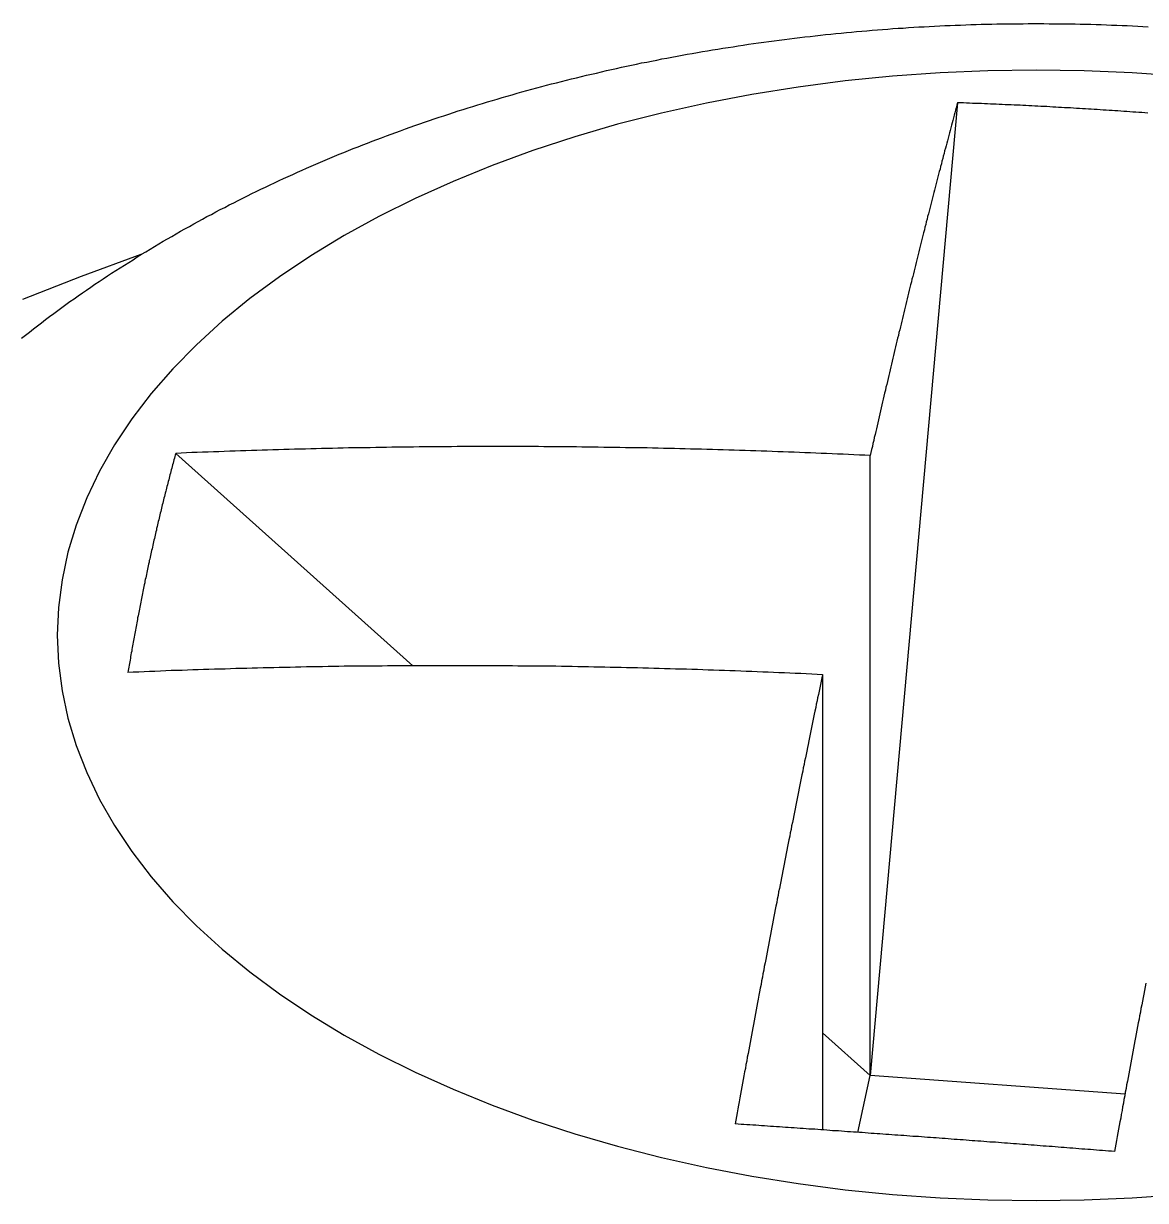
# Model space of a CAD drawing. Extents: x 3.27 to 9.48, y 3.29 to 7.63.
# Drawn here: x 7.8676 to 7.9427, y 7.4717 to 7.5504 of the extents above; entities that cross this region are included whole.
import ezdxf

# ---------------------------------------------------------------- set-up
doc = ezdxf.new("R2010")
doc.units = 0
doc.layers.add('VISIBLE_EDGES_ANSI_', color=7, linetype='CONTINUOUS')
doc.layers.add('VISIBLE_TANGENT_EDGES_ANSI', color=7, linetype='CONTINUOUS')

msp = doc.modelspace()

# ---------------------------------------------------------------- linework, layer by layer
at = {"layer": 'VISIBLE_EDGES_ANSI_'}
for p, q in [((7.930159, 7.54511), (7.92431, 7.480022)), ((7.893696, 7.507439), (7.877828, 7.521651)), ((7.92431, 7.480022), (7.92431, 7.521501)), ((7.921115, 7.506842), (7.921115, 7.476381)), ((7.92431, 7.480022), (7.921115, 7.482883)), ((7.92348, 7.476216), (7.92431, 7.480022)), ((7.941361, 7.478783), (7.92431, 7.480022))]:
    msp.add_line(p, q, dxfattribs=at)
for points in [[(7.8675, 7.52935, 0), (7.86777, 7.52956, 0), (7.86804, 7.52977, 0), (7.8683, 7.52998, 0), (7.86857, 7.53018, 0), (7.86884, 7.53039, 0), (7.86911, 7.5306, 0), (7.86938, 7.5308, 0), (7.86966, 7.531, 0), (7.86993, 7.5312, 0), (7.8702, 7.5314, 0), (7.87048, 7.5316, 0), (7.87075, 7.5318, 0), (7.87103, 7.532, 0), (7.8713, 7.53219, 0), (7.87158, 7.53238, 0), (7.87186, 7.53258, 0), (7.87214, 7.53277, 0), (7.87242, 7.53296, 0), (7.8727, 7.53315, 0), (7.87298, 7.53333, 0), (7.87326, 7.53352, 0), (7.87354, 7.53371, 0), (7.87383, 7.53389, 0), (7.87411, 7.53407, 0), (7.87439, 7.53425, 0), (7.87468, 7.53443, 0), (7.87497, 7.53461, 0), (7.87525, 7.53479, 0), (7.87554, 7.53497, 0), (7.87583, 7.53514, 0), (7.87611, 7.53532, 0), (7.8764, 7.53549, 0), (7.87669, 7.53566, 0), (7.87698, 7.53584, 0), (7.87727, 7.53601, 0), (7.87757, 7.53617, 0), (7.87786, 7.53634, 0), (7.87815, 7.53651, 0), (7.87844, 7.53667, 0), (7.87874, 7.53684, 0), (7.87903, 7.537, 0), (7.87933, 7.53716, 0), (7.87962, 7.53733, 0), (7.87992, 7.53749, 0), (7.88022, 7.53764, 0), (7.88052, 7.5378, 0), (7.88081, 7.53796, 0), (7.88111, 7.53811, 0), (7.88141, 7.53827, 0), (7.88171, 7.53842, 0), (7.88201, 7.53857, 0), (7.88232, 7.53873, 0), (7.88262, 7.53888, 0), (7.88292, 7.53903, 0), (7.88322, 7.53917, 0), (7.88353, 7.53932, 0), (7.88383, 7.53947, 0), (7.88414, 7.53961, 0), (7.88444, 7.53975, 0), (7.88475, 7.5399, 0), (7.88505, 7.54004, 0), (7.88536, 7.54018, 0), (7.88567, 7.54032, 0), (7.88598, 7.54046, 0), (7.88628, 7.54059, 0), (7.88659, 7.54073, 0), (7.8869, 7.54087, 0), (7.88721, 7.541, 0), (7.88752, 7.54113, 0), (7.88783, 7.54127, 0), (7.88815, 7.5414, 0), (7.88846, 7.54153, 0), (7.88877, 7.54166, 0), (7.88908, 7.54178, 0), (7.8894, 7.54191, 0), (7.88971, 7.54204, 0), (7.89003, 7.54216, 0), (7.89034, 7.54229, 0), (7.89066, 7.54241, 0), (7.89097, 7.54253, 0), (7.89129, 7.54265, 0), (7.89161, 7.54277, 0), (7.89193, 7.54289, 0), (7.89224, 7.54301, 0), (7.89256, 7.54313, 0), (7.89288, 7.54324, 0), (7.8932, 7.54336, 0), (7.89352, 7.54347, 0), (7.89384, 7.54359, 0), (7.89416, 7.5437, 0), (7.89448, 7.54381, 0), (7.89481, 7.54392, 0), (7.89513, 7.54403, 0), (7.89545, 7.54414, 0), (7.89577, 7.54424, 0), (7.8961, 7.54435, 0), (7.89642, 7.54446, 0), (7.89674, 7.54456, 0), (7.89707, 7.54466, 0), (7.89739, 7.54477, 0), (7.89772, 7.54487, 0), (7.89805, 7.54497, 0), (7.89837, 7.54507, 0), (7.8987, 7.54517, 0), (7.89903, 7.54526, 0), (7.89935, 7.54536, 0), (7.89968, 7.54546, 0), (7.90001, 7.54555, 0), (7.90034, 7.54565, 0), (7.90067, 7.54574, 0), (7.901, 7.54583, 0), (7.90133, 7.54592, 0), (7.90166, 7.54601, 0), (7.90199, 7.5461, 0), (7.90232, 7.54619, 0), (7.90265, 7.54628, 0), (7.90298, 7.54637, 0), (7.90331, 7.54645, 0), (7.90365, 7.54654, 0), (7.90398, 7.54662, 0), (7.90431, 7.5467, 0), (7.90464, 7.54678, 0), (7.90498, 7.54687, 0), (7.90531, 7.54695, 0), (7.90565, 7.54702, 0), (7.90598, 7.5471, 0), (7.90632, 7.54718, 0), (7.90665, 7.54726, 0), (7.90699, 7.54733, 0), (7.90732, 7.54741, 0), (7.90766, 7.54748, 0), (7.908, 7.54755, 0), (7.90833, 7.54762, 0), (7.90867, 7.5477, 0), (7.90901, 7.54777, 0), (7.90935, 7.54783, 0), (7.90968, 7.5479, 0), (7.91002, 7.54797, 0), (7.91036, 7.54804, 0), (7.9107, 7.5481, 0), (7.91104, 7.54816, 0), (7.91138, 7.54823, 0), (7.91172, 7.54829, 0), (7.91206, 7.54835, 0), (7.9124, 7.54841, 0), (7.91274, 7.54847, 0), (7.91308, 7.54853, 0), (7.91342, 7.54859, 0), (7.91376, 7.54865, 0), (7.9141, 7.5487, 0), (7.91444, 7.54876, 0), (7.91479, 7.54881, 0), (7.91513, 7.54886, 0), (7.91547, 7.54892, 0), (7.91581, 7.54897, 0), (7.91616, 7.54902, 0), (7.9165, 7.54907, 0), (7.91684, 7.54912, 0), (7.91719, 7.54917, 0), (7.91753, 7.54921, 0), (7.91787, 7.54926, 0), (7.91822, 7.5493, 0), (7.91856, 7.54935, 0), (7.91891, 7.54939, 0), (7.91925, 7.54943, 0), (7.9196, 7.54947, 0), (7.91994, 7.54952, 0), (7.92029, 7.54955, 0), (7.92063, 7.54959, 0), (7.92098, 7.54963, 0), (7.92132, 7.54967, 0), (7.92167, 7.5497, 0), (7.92201, 7.54974, 0), (7.92236, 7.54977, 0), (7.92271, 7.54981, 0), (7.92305, 7.54984, 0), (7.9234, 7.54987, 0), (7.92374, 7.5499, 0), (7.92409, 7.54993, 0), (7.92444, 7.54996, 0), (7.92479, 7.54999, 0), (7.92513, 7.55001, 0), (7.92548, 7.55004, 0), (7.92583, 7.55007, 0), (7.92617, 7.55009, 0), (7.92652, 7.55011, 0), (7.92687, 7.55014, 0), (7.92722, 7.55016, 0), (7.92756, 7.55018, 0), (7.92791, 7.5502, 0), (7.92826, 7.55022, 0), (7.92861, 7.55024, 0), (7.92896, 7.55025, 0), (7.92931, 7.55027, 0), (7.92965, 7.55028, 0), (7.93, 7.5503, 0), (7.93035, 7.55031, 0), (7.9307, 7.55032, 0), (7.93105, 7.55034, 0), (7.9314, 7.55035, 0), (7.93174, 7.55036, 0), (7.93209, 7.55037, 0), (7.93244, 7.55037, 0), (7.93279, 7.55038, 0), (7.93314, 7.55039, 0), (7.93349, 7.55039, 0), (7.93384, 7.5504, 0), (7.93419, 7.5504, 0), (7.93454, 7.5504, 0), (7.93488, 7.55041, 0), (7.93523, 7.55041, 0), (7.93558, 7.55041, 0), (7.93593, 7.55041, 0), (7.93628, 7.5504, 0), (7.93663, 7.5504, 0), (7.93698, 7.5504, 0), (7.93733, 7.55039, 0), (7.93767, 7.55039, 0), (7.93802, 7.55038, 0), (7.93837, 7.55037, 0), (7.93872, 7.55037, 0), (7.93907, 7.55036, 0), (7.93942, 7.55035, 0), (7.93977, 7.55034, 0), (7.94012, 7.55033, 0), (7.94046, 7.55031, 0), (7.94081, 7.5503, 0), (7.94116, 7.55028, 0), (7.94151, 7.55027, 0), (7.94186, 7.55025, 0), (7.94221, 7.55024, 0), (7.94255, 7.55022, 0), (7.9429, 7.5502, 0)], [(7.93016, 7.54511, 0), (7.93011, 7.54494, 0), (7.93007, 7.54478, 0), (7.93002, 7.54461, 0), (7.92998, 7.54444, 0), (7.92993, 7.54427, 0), (7.92989, 7.5441, 0), (7.92984, 7.54393, 0), (7.9298, 7.54376, 0), (7.92975, 7.5436, 0), (7.9297, 7.54343, 0), (7.92966, 7.54326, 0), (7.92961, 7.54309, 0), (7.92957, 7.54292, 0), (7.92952, 7.54274, 0), (7.92948, 7.54257, 0), (7.92943, 7.5424, 0), (7.92939, 7.54223, 0), (7.92934, 7.54206, 0), (7.92929, 7.54189, 0), (7.92925, 7.54171, 0), (7.9292, 7.54154, 0), (7.92916, 7.54137, 0), (7.92911, 7.5412, 0), (7.92907, 7.54102, 0), (7.92902, 7.54085, 0), (7.92898, 7.54067, 0), (7.92893, 7.5405, 0), (7.92888, 7.54033, 0), (7.92884, 7.54015, 0), (7.92879, 7.53998, 0), (7.92875, 7.5398, 0), (7.9287, 7.53962, 0), (7.92866, 7.53945, 0), (7.92861, 7.53927, 0), (7.92857, 7.5391, 0), (7.92852, 7.53892, 0), (7.92847, 7.53874, 0), (7.92843, 7.53856, 0), (7.92838, 7.53839, 0), (7.92834, 7.53821, 0), (7.92829, 7.53803, 0), (7.92825, 7.53785, 0), (7.9282, 7.53767, 0), (7.92815, 7.53749, 0), (7.92811, 7.53732, 0), (7.92806, 7.53714, 0), (7.92802, 7.53696, 0), (7.92797, 7.53678, 0), (7.92793, 7.5366, 0), (7.92788, 7.53641, 0), (7.92784, 7.53623, 0), (7.92779, 7.53605, 0), (7.92774, 7.53587, 0), (7.9277, 7.53569, 0), (7.92765, 7.53551, 0), (7.92761, 7.53533, 0), (7.92756, 7.53514, 0), (7.92752, 7.53496, 0), (7.92747, 7.53478, 0), (7.92742, 7.53459, 0), (7.92738, 7.53441, 0), (7.92733, 7.53423, 0), (7.92729, 7.53404, 0), (7.92724, 7.53386, 0), (7.9272, 7.53367, 0), (7.92715, 7.53349, 0), (7.9271, 7.5333, 0), (7.92706, 7.53312, 0), (7.92701, 7.53293, 0), (7.92697, 7.53275, 0), (7.92692, 7.53256, 0), (7.92688, 7.53237, 0), (7.92683, 7.53219, 0), (7.92678, 7.532, 0), (7.92674, 7.53181, 0), (7.92669, 7.53162, 0), (7.92665, 7.53144, 0), (7.9266, 7.53125, 0), (7.92656, 7.53106, 0), (7.92651, 7.53087, 0), (7.92646, 7.53068, 0), (7.92642, 7.53049, 0), (7.92637, 7.5303, 0), (7.92633, 7.53011, 0), (7.92628, 7.52992, 0), (7.92623, 7.52973, 0), (7.92619, 7.52954, 0), (7.92614, 7.52935, 0), (7.9261, 7.52916, 0), (7.92605, 7.52897, 0), (7.92601, 7.52878, 0), (7.92596, 7.52859, 0), (7.92591, 7.52839, 0), (7.92587, 7.5282, 0), (7.92582, 7.52801, 0), (7.92578, 7.52782, 0), (7.92573, 7.52762, 0), (7.92569, 7.52743, 0), (7.92564, 7.52723, 0), (7.92559, 7.52704, 0), (7.92555, 7.52685, 0), (7.9255, 7.52665, 0), (7.92546, 7.52646, 0), (7.92541, 7.52626, 0), (7.92536, 7.52607, 0), (7.92532, 7.52587, 0), (7.92527, 7.52568, 0), (7.92523, 7.52548, 0), (7.92518, 7.52528, 0), (7.92514, 7.52509, 0), (7.92509, 7.52489, 0), (7.92504, 7.52469, 0), (7.925, 7.52449, 0), (7.92495, 7.5243, 0), (7.92491, 7.5241, 0), (7.92486, 7.5239, 0), (7.92481, 7.5237, 0), (7.92477, 7.5235, 0), (7.92472, 7.5233, 0), (7.92468, 7.52311, 0), (7.92463, 7.52291, 0), (7.92458, 7.52271, 0), (7.92454, 7.52251, 0), (7.92449, 7.52231, 0), (7.92445, 7.5221, 0), (7.9244, 7.5219, 0), (7.92436, 7.5217, 0), (7.92431, 7.5215, 0)], [(7.94288, 7.54442, 0), (7.94268, 7.54444, 0), (7.94248, 7.54445, 0), (7.94228, 7.54446, 0), (7.94208, 7.54448, 0), (7.94188, 7.54449, 0), (7.94168, 7.54451, 0), (7.94149, 7.54452, 0), (7.94129, 7.54453, 0), (7.94109, 7.54455, 0), (7.94089, 7.54456, 0), (7.94069, 7.54457, 0), (7.94049, 7.54459, 0), (7.9403, 7.5446, 0), (7.9401, 7.54461, 0), (7.9399, 7.54462, 0), (7.9397, 7.54464, 0), (7.9395, 7.54465, 0), (7.9393, 7.54466, 0), (7.9391, 7.54467, 0), (7.93891, 7.54469, 0), (7.93871, 7.5447, 0), (7.93851, 7.54471, 0), (7.93831, 7.54472, 0), (7.93811, 7.54473, 0), (7.93791, 7.54475, 0), (7.93771, 7.54476, 0), (7.93751, 7.54477, 0), (7.93732, 7.54478, 0), (7.93712, 7.54479, 0), (7.93692, 7.5448, 0), (7.93672, 7.54481, 0), (7.93652, 7.54482, 0), (7.93632, 7.54483, 0), (7.93612, 7.54485, 0), (7.93593, 7.54486, 0), (7.93573, 7.54487, 0), (7.93553, 7.54488, 0), (7.93533, 7.54489, 0), (7.93513, 7.5449, 0), (7.93493, 7.54491, 0), (7.93473, 7.54492, 0), (7.93453, 7.54493, 0), (7.93434, 7.54494, 0), (7.93414, 7.54494, 0), (7.93394, 7.54495, 0), (7.93374, 7.54496, 0), (7.93354, 7.54497, 0), (7.93334, 7.54498, 0), (7.93314, 7.54499, 0), (7.93294, 7.545, 0), (7.93274, 7.54501, 0), (7.93255, 7.54502, 0), (7.93235, 7.54502, 0), (7.93215, 7.54503, 0), (7.93195, 7.54504, 0), (7.93175, 7.54505, 0), (7.93155, 7.54506, 0), (7.93135, 7.54507, 0), (7.93115, 7.54507, 0), (7.93095, 7.54508, 0), (7.93076, 7.54509, 0), (7.93056, 7.5451, 0), (7.93036, 7.5451, 0), (7.93016, 7.54511, 0)], [(7.8755, 7.53495, 0), (7.87149, 7.53349, 0), (7.86758, 7.53195, 0)], [(7.87783, 7.52165, 0), (7.8778, 7.52154, 0), (7.87777, 7.52143, 0), (7.87774, 7.52132, 0), (7.87771, 7.52121, 0), (7.87768, 7.5211, 0), (7.87765, 7.52099, 0), (7.87762, 7.52088, 0), (7.87759, 7.52077, 0), (7.87756, 7.52066, 0), (7.87753, 7.52055, 0), (7.8775, 7.52044, 0), (7.87747, 7.52033, 0), (7.87744, 7.52022, 0), (7.87741, 7.52011, 0), (7.87738, 7.52, 0), (7.87736, 7.51988, 0), (7.87733, 7.51977, 0), (7.8773, 7.51966, 0), (7.87727, 7.51955, 0), (7.87724, 7.51944, 0), (7.87721, 7.51933, 0), (7.87718, 7.51922, 0), (7.87716, 7.51911, 0), (7.87713, 7.51899, 0), (7.8771, 7.51888, 0), (7.87707, 7.51877, 0), (7.87704, 7.51866, 0), (7.87702, 7.51855, 0), (7.87699, 7.51843, 0), (7.87696, 7.51832, 0), (7.87693, 7.51821, 0), (7.8769, 7.5181, 0), (7.87688, 7.51799, 0), (7.87685, 7.51787, 0), (7.87682, 7.51776, 0), (7.87679, 7.51765, 0), (7.87677, 7.51754, 0), (7.87674, 7.51742, 0), (7.87671, 7.51731, 0), (7.87669, 7.5172, 0), (7.87666, 7.51709, 0), (7.87663, 7.51697, 0), (7.87661, 7.51686, 0), (7.87658, 7.51675, 0), (7.87655, 7.51663, 0), (7.87653, 7.51652, 0), (7.8765, 7.51641, 0), (7.87647, 7.51629, 0), (7.87645, 7.51618, 0), (7.87642, 7.51607, 0), (7.8764, 7.51595, 0), (7.87637, 7.51584, 0), (7.87634, 7.51573, 0), (7.87632, 7.51561, 0), (7.87629, 7.5155, 0), (7.87627, 7.51538, 0), (7.87624, 7.51527, 0), (7.87621, 7.51516, 0), (7.87619, 7.51504, 0), (7.87616, 7.51493, 0), (7.87614, 7.51481, 0), (7.87611, 7.5147, 0), (7.87609, 7.51458, 0), (7.87606, 7.51447, 0), (7.87604, 7.51436, 0), (7.87601, 7.51424, 0), (7.87599, 7.51413, 0), (7.87596, 7.51401, 0), (7.87594, 7.5139, 0), (7.87592, 7.51378, 0), (7.87589, 7.51367, 0), (7.87587, 7.51355, 0), (7.87584, 7.51344, 0), (7.87582, 7.51332, 0), (7.87579, 7.51321, 0), (7.87577, 7.51309, 0), (7.87575, 7.51298, 0), (7.87572, 7.51286, 0), (7.8757, 7.51274, 0), (7.87567, 7.51263, 0), (7.87565, 7.51251, 0), (7.87563, 7.5124, 0), (7.8756, 7.51228, 0), (7.87558, 7.51216, 0), (7.87556, 7.51205, 0), (7.87553, 7.51193, 0), (7.87551, 7.51182, 0), (7.87549, 7.5117, 0), (7.87546, 7.51158, 0), (7.87544, 7.51147, 0), (7.87542, 7.51135, 0), (7.8754, 7.51123, 0), (7.87537, 7.51112, 0), (7.87535, 7.511, 0), (7.87533, 7.51088, 0), (7.87531, 7.51077, 0), (7.87528, 7.51065, 0), (7.87526, 7.51053, 0), (7.87524, 7.51042, 0), (7.87522, 7.5103, 0), (7.8752, 7.51018, 0), (7.87517, 7.51007, 0), (7.87515, 7.50995, 0), (7.87513, 7.50983, 0), (7.87511, 7.50971, 0), (7.87509, 7.5096, 0), (7.87507, 7.50948, 0), (7.87504, 7.50936, 0), (7.87502, 7.50924, 0), (7.875, 7.50912, 0), (7.87498, 7.50901, 0), (7.87496, 7.50889, 0), (7.87494, 7.50877, 0), (7.87492, 7.50865, 0), (7.8749, 7.50853, 0), (7.87488, 7.50842, 0), (7.87485, 7.5083, 0), (7.87483, 7.50818, 0), (7.87481, 7.50806, 0), (7.87479, 7.50794, 0), (7.87477, 7.50782, 0), (7.87475, 7.50771, 0), (7.87473, 7.50759, 0), (7.87471, 7.50747, 0), (7.87469, 7.50735, 0), (7.87467, 7.50723, 0), (7.87465, 7.50711, 0), (7.87463, 7.50699, 0)], [(7.92431, 7.5215, 0), (7.92395, 7.52152, 0), (7.92358, 7.52154, 0), (7.92322, 7.52155, 0), (7.92285, 7.52157, 0), (7.92249, 7.52159, 0), (7.92212, 7.5216, 0), (7.92176, 7.52162, 0), (7.92139, 7.52163, 0), (7.92103, 7.52165, 0), (7.92067, 7.52166, 0), (7.9203, 7.52168, 0), (7.91994, 7.52169, 0), (7.91957, 7.52171, 0), (7.91921, 7.52172, 0), (7.91884, 7.52174, 0), (7.91848, 7.52175, 0), (7.91812, 7.52176, 0), (7.91775, 7.52178, 0), (7.91739, 7.52179, 0), (7.91702, 7.5218, 0), (7.91666, 7.52181, 0), (7.91629, 7.52183, 0), (7.91593, 7.52184, 0), (7.91557, 7.52185, 0), (7.9152, 7.52186, 0), (7.91484, 7.52187, 0), (7.91447, 7.52188, 0), (7.91411, 7.52189, 0), (7.91375, 7.5219, 0), (7.91338, 7.52191, 0), (7.91302, 7.52192, 0), (7.91265, 7.52193, 0), (7.91229, 7.52194, 0), (7.91193, 7.52195, 0), (7.91156, 7.52196, 0), (7.9112, 7.52197, 0), (7.91083, 7.52198, 0), (7.91047, 7.52198, 0), (7.91011, 7.52199, 0), (7.90974, 7.522, 0), (7.90938, 7.52201, 0), (7.90901, 7.52201, 0), (7.90865, 7.52202, 0), (7.90829, 7.52203, 0), (7.90792, 7.52203, 0), (7.90756, 7.52204, 0), (7.9072, 7.52204, 0), (7.90683, 7.52205, 0), (7.90647, 7.52205, 0), (7.9061, 7.52206, 0), (7.90574, 7.52206, 0), (7.90538, 7.52207, 0), (7.90501, 7.52207, 0), (7.90465, 7.52208, 0), (7.90429, 7.52208, 0), (7.90392, 7.52208, 0), (7.90356, 7.52209, 0), (7.9032, 7.52209, 0), (7.90283, 7.52209, 0), (7.90247, 7.52209, 0), (7.90211, 7.5221, 0), (7.90174, 7.5221, 0), (7.90138, 7.5221, 0), (7.90102, 7.5221, 0), (7.90065, 7.5221, 0), (7.90029, 7.5221, 0), (7.89993, 7.5221, 0), (7.89956, 7.5221, 0), (7.8992, 7.5221, 0), (7.89884, 7.5221, 0), (7.89847, 7.5221, 0), (7.89811, 7.5221, 0), (7.89775, 7.5221, 0), (7.89738, 7.5221, 0), (7.89702, 7.5221, 0), (7.89666, 7.5221, 0), (7.89629, 7.52209, 0), (7.89593, 7.52209, 0), (7.89557, 7.52209, 0), (7.89521, 7.52209, 0), (7.89484, 7.52208, 0), (7.89448, 7.52208, 0), (7.89412, 7.52208, 0), (7.89375, 7.52207, 0), (7.89339, 7.52207, 0), (7.89303, 7.52206, 0), (7.89267, 7.52206, 0), (7.8923, 7.52206, 0), (7.89194, 7.52205, 0), (7.89158, 7.52204, 0), (7.89122, 7.52204, 0), (7.89085, 7.52203, 0), (7.89049, 7.52203, 0), (7.89013, 7.52202, 0), (7.88977, 7.52201, 0), (7.8894, 7.52201, 0), (7.88904, 7.522, 0), (7.88868, 7.52199, 0), (7.88832, 7.52198, 0), (7.88795, 7.52198, 0), (7.88759, 7.52197, 0), (7.88723, 7.52196, 0), (7.88687, 7.52195, 0), (7.88651, 7.52194, 0), (7.88614, 7.52193, 0), (7.88578, 7.52192, 0), (7.88542, 7.52191, 0), (7.88506, 7.5219, 0), (7.8847, 7.52189, 0), (7.88433, 7.52188, 0), (7.88397, 7.52187, 0), (7.88361, 7.52186, 0), (7.88325, 7.52185, 0), (7.88289, 7.52184, 0), (7.88253, 7.52183, 0), (7.88216, 7.52182, 0), (7.8818, 7.5218, 0), (7.88144, 7.52179, 0), (7.88108, 7.52178, 0), (7.88072, 7.52176, 0), (7.88036, 7.52175, 0), (7.88, 7.52174, 0), (7.87963, 7.52172, 0), (7.87927, 7.52171, 0), (7.87891, 7.5217, 0), (7.87855, 7.52168, 0), (7.87819, 7.52167, 0), (7.87783, 7.52165, 0)], [(7.92111, 7.50684, 0), (7.92075, 7.50686, 0), (7.92039, 7.50688, 0), (7.92002, 7.50689, 0), (7.91966, 7.50691, 0), (7.91929, 7.50693, 0), (7.91893, 7.50694, 0), (7.91856, 7.50696, 0), (7.9182, 7.50697, 0), (7.91784, 7.50699, 0), (7.91747, 7.50701, 0), (7.91711, 7.50702, 0), (7.91674, 7.50703, 0), (7.91638, 7.50705, 0), (7.91601, 7.50706, 0), (7.91565, 7.50708, 0), (7.91528, 7.50709, 0), (7.91492, 7.5071, 0), (7.91456, 7.50712, 0), (7.91419, 7.50713, 0), (7.91383, 7.50714, 0), (7.91346, 7.50715, 0), (7.9131, 7.50717, 0), (7.91274, 7.50718, 0), (7.91237, 7.50719, 0), (7.91201, 7.5072, 0), (7.91164, 7.50721, 0), (7.91128, 7.50722, 0), (7.91091, 7.50723, 0), (7.91055, 7.50724, 0), (7.91019, 7.50725, 0), (7.90982, 7.50726, 0), (7.90946, 7.50727, 0), (7.90909, 7.50728, 0), (7.90873, 7.50729, 0), (7.90837, 7.5073, 0), (7.908, 7.50731, 0), (7.90764, 7.50732, 0), (7.90727, 7.50733, 0), (7.90691, 7.50733, 0), (7.90655, 7.50734, 0), (7.90618, 7.50735, 0), (7.90582, 7.50735, 0), (7.90546, 7.50736, 0), (7.90509, 7.50737, 0), (7.90473, 7.50737, 0), (7.90436, 7.50738, 0), (7.904, 7.50739, 0), (7.90364, 7.50739, 0), (7.90327, 7.5074, 0), (7.90291, 7.5074, 0), (7.90255, 7.50741, 0), (7.90218, 7.50741, 0), (7.90182, 7.50741, 0), (7.90145, 7.50742, 0), (7.90109, 7.50742, 0), (7.90073, 7.50742, 0), (7.90036, 7.50743, 0), (7.9, 7.50743, 0), (7.89964, 7.50743, 0), (7.89927, 7.50744, 0), (7.89891, 7.50744, 0), (7.89855, 7.50744, 0), (7.89818, 7.50744, 0), (7.89782, 7.50744, 0), (7.89746, 7.50744, 0), (7.89709, 7.50744, 0), (7.89673, 7.50744, 0), (7.89637, 7.50744, 0), (7.896, 7.50744, 0), (7.89564, 7.50744, 0), (7.89528, 7.50744, 0), (7.89491, 7.50744, 0), (7.89455, 7.50744, 0), (7.89419, 7.50744, 0), (7.89383, 7.50744, 0), (7.89346, 7.50744, 0), (7.8931, 7.50744, 0), (7.89274, 7.50743, 0), (7.89237, 7.50743, 0), (7.89201, 7.50743, 0), (7.89165, 7.50742, 0), (7.89129, 7.50742, 0), (7.89092, 7.50742, 0), (7.89056, 7.50741, 0), (7.8902, 7.50741, 0), (7.88983, 7.50741, 0), (7.88947, 7.5074, 0), (7.88911, 7.5074, 0), (7.88875, 7.50739, 0), (7.88838, 7.50739, 0), (7.88802, 7.50738, 0), (7.88766, 7.50737, 0), (7.8873, 7.50737, 0), (7.88693, 7.50736, 0), (7.88657, 7.50736, 0), (7.88621, 7.50735, 0), (7.88585, 7.50734, 0), (7.88548, 7.50733, 0), (7.88512, 7.50733, 0), (7.88476, 7.50732, 0), (7.8844, 7.50731, 0), (7.88404, 7.5073, 0), (7.88367, 7.50729, 0), (7.88331, 7.50728, 0), (7.88295, 7.50727, 0), (7.88259, 7.50726, 0), (7.88223, 7.50726, 0), (7.88186, 7.50725, 0), (7.8815, 7.50723, 0), (7.88114, 7.50722, 0), (7.88078, 7.50721, 0), (7.88042, 7.5072, 0), (7.88005, 7.50719, 0), (7.87969, 7.50718, 0), (7.87933, 7.50717, 0), (7.87897, 7.50716, 0), (7.87861, 7.50714, 0), (7.87825, 7.50713, 0), (7.87788, 7.50712, 0), (7.87752, 7.50711, 0), (7.87716, 7.50709, 0), (7.8768, 7.50708, 0), (7.87644, 7.50706, 0), (7.87608, 7.50705, 0), (7.87572, 7.50704, 0), (7.87536, 7.50702, 0), (7.87499, 7.50701, 0), (7.87463, 7.50699, 0)], [(7.92111, 7.50684, 0), (7.92107, 7.50662, 0), (7.92102, 7.5064, 0), (7.92098, 7.50618, 0), (7.92093, 7.50596, 0), (7.92089, 7.50574, 0), (7.92084, 7.50552, 0), (7.92079, 7.5053, 0), (7.92075, 7.50508, 0), (7.9207, 7.50486, 0), (7.92066, 7.50464, 0), (7.92061, 7.50441, 0), (7.92056, 7.50419, 0), (7.92052, 7.50397, 0), (7.92047, 7.50375, 0), (7.92043, 7.50352, 0), (7.92038, 7.5033, 0), (7.92034, 7.50308, 0), (7.92029, 7.50285, 0), (7.92024, 7.50263, 0), (7.9202, 7.50241, 0), (7.92015, 7.50218, 0), (7.92011, 7.50196, 0), (7.92006, 7.50173, 0), (7.92001, 7.50151, 0), (7.91997, 7.50128, 0), (7.91992, 7.50106, 0), (7.91988, 7.50083, 0), (7.91983, 7.5006, 0), (7.91979, 7.50038, 0), (7.91974, 7.50015, 0), (7.91969, 7.49992, 0), (7.91965, 7.4997, 0), (7.9196, 7.49947, 0), (7.91956, 7.49924, 0), (7.91951, 7.49901, 0), (7.91946, 7.49879, 0), (7.91942, 7.49856, 0), (7.91937, 7.49833, 0), (7.91933, 7.4981, 0), (7.91928, 7.49787, 0), (7.91924, 7.49764, 0), (7.91919, 7.49741, 0), (7.91914, 7.49718, 0), (7.9191, 7.49695, 0), (7.91905, 7.49672, 0), (7.91901, 7.49649, 0), (7.91896, 7.49626, 0), (7.91892, 7.49603, 0), (7.91887, 7.4958, 0), (7.91882, 7.49557, 0), (7.91878, 7.49534, 0), (7.91873, 7.4951, 0), (7.91869, 7.49487, 0), (7.91864, 7.49464, 0), (7.9186, 7.49441, 0), (7.91855, 7.49417, 0), (7.9185, 7.49394, 0), (7.91846, 7.49371, 0), (7.91841, 7.49347, 0), (7.91837, 7.49324, 0), (7.91832, 7.493, 0), (7.91827, 7.49277, 0), (7.91823, 7.49254, 0), (7.91818, 7.4923, 0), (7.91814, 7.49207, 0), (7.91809, 7.49183, 0), (7.91805, 7.49159, 0), (7.918, 7.49136, 0), (7.91795, 7.49112, 0), (7.91791, 7.49089, 0), (7.91786, 7.49065, 0), (7.91782, 7.49041, 0), (7.91777, 7.49018, 0), (7.91773, 7.48994, 0), (7.91768, 7.4897, 0), (7.91764, 7.48946, 0), (7.91759, 7.48923, 0), (7.91754, 7.48899, 0), (7.9175, 7.48875, 0), (7.91745, 7.48851, 0), (7.91741, 7.48827, 0), (7.91736, 7.48803, 0), (7.91732, 7.48779, 0), (7.91727, 7.48755, 0), (7.91722, 7.48731, 0), (7.91718, 7.48707, 0), (7.91713, 7.48683, 0), (7.91709, 7.48659, 0), (7.91704, 7.48635, 0), (7.917, 7.48611, 0), (7.91695, 7.48587, 0), (7.9169, 7.48563, 0), (7.91686, 7.48539, 0), (7.91681, 7.48514, 0), (7.91677, 7.4849, 0), (7.91672, 7.48466, 0), (7.91668, 7.48442, 0), (7.91663, 7.48417, 0), (7.91659, 7.48393, 0), (7.91654, 7.48369, 0), (7.91649, 7.48344, 0), (7.91645, 7.4832, 0), (7.9164, 7.48296, 0), (7.91636, 7.48271, 0), (7.91631, 7.48247, 0), (7.91627, 7.48222, 0), (7.91622, 7.48198, 0), (7.91618, 7.48173, 0), (7.91613, 7.48149, 0), (7.91608, 7.48124, 0), (7.91604, 7.48099, 0), (7.91599, 7.48075, 0), (7.91595, 7.4805, 0), (7.9159, 7.48026, 0), (7.91586, 7.48001, 0), (7.91581, 7.47976, 0), (7.91577, 7.47951, 0), (7.91572, 7.47927, 0), (7.91567, 7.47902, 0), (7.91563, 7.47877, 0), (7.91558, 7.47852, 0), (7.91554, 7.47827, 0), (7.91549, 7.47803, 0), (7.91545, 7.47778, 0), (7.9154, 7.47753, 0), (7.91536, 7.47728, 0), (7.91531, 7.47703, 0), (7.91527, 7.47678, 0)], [(7.94275, 7.48619, 0), (7.94271, 7.48595, 0), (7.94266, 7.48571, 0), (7.94261, 7.48547, 0), (7.94257, 7.48523, 0), (7.94252, 7.48499, 0), (7.94248, 7.48475, 0), (7.94243, 7.48451, 0), (7.94239, 7.48427, 0), (7.94234, 7.48402, 0), (7.9423, 7.48378, 0), (7.94225, 7.48354, 0), (7.9422, 7.4833, 0), (7.94216, 7.48306, 0), (7.94211, 7.48281, 0), (7.94207, 7.48257, 0), (7.94202, 7.48233, 0), (7.94198, 7.48209, 0), (7.94193, 7.48184, 0), (7.94188, 7.4816, 0), (7.94184, 7.48135, 0), (7.94179, 7.48111, 0), (7.94175, 7.48087, 0), (7.9417, 7.48062, 0), (7.94166, 7.48038, 0), (7.94161, 7.48013, 0), (7.94157, 7.47989, 0), (7.94152, 7.47964, 0), (7.94147, 7.4794, 0), (7.94143, 7.47915, 0), (7.94138, 7.4789, 0), (7.94134, 7.47866, 0), (7.94129, 7.47841, 0), (7.94125, 7.47816, 0), (7.9412, 7.47792, 0), (7.94116, 7.47767, 0), (7.94111, 7.47742, 0), (7.94107, 7.47717, 0), (7.94102, 7.47693, 0), (7.94097, 7.47668, 0), (7.94093, 7.47643, 0), (7.94088, 7.47618, 0), (7.94084, 7.47593, 0), (7.94079, 7.47568, 0), (7.94075, 7.47543, 0), (7.9407, 7.47518, 0), (7.94066, 7.47493, 0)], [(7.94066, 7.47493, 0), (7.94046, 7.47495, 0), (7.94026, 7.47496, 0), (7.94006, 7.47498, 0), (7.93986, 7.475, 0), (7.93966, 7.47501, 0), (7.93946, 7.47503, 0), (7.93926, 7.47504, 0), (7.93906, 7.47506, 0), (7.93887, 7.47507, 0), (7.93867, 7.47509, 0), (7.93847, 7.4751, 0), (7.93827, 7.47512, 0), (7.93807, 7.47514, 0), (7.93787, 7.47515, 0), (7.93767, 7.47517, 0), (7.93747, 7.47518, 0), (7.93728, 7.4752, 0), (7.93708, 7.47521, 0), (7.93688, 7.47523, 0), (7.93668, 7.47524, 0), (7.93648, 7.47526, 0), (7.93628, 7.47527, 0), (7.93608, 7.47529, 0), (7.93588, 7.4753, 0), (7.93568, 7.47532, 0), (7.93549, 7.47533, 0), (7.93529, 7.47535, 0), (7.93509, 7.47536, 0), (7.93489, 7.47538, 0), (7.93469, 7.4754, 0), (7.93449, 7.47541, 0), (7.93429, 7.47543, 0), (7.93409, 7.47544, 0), (7.9339, 7.47546, 0), (7.9337, 7.47547, 0), (7.9335, 7.47549, 0), (7.9333, 7.4755, 0), (7.9331, 7.47552, 0), (7.9329, 7.47553, 0), (7.9327, 7.47555, 0), (7.93251, 7.47556, 0), (7.93231, 7.47557, 0), (7.93211, 7.47559, 0), (7.93191, 7.4756, 0), (7.93171, 7.47562, 0), (7.93151, 7.47563, 0), (7.93131, 7.47565, 0), (7.93112, 7.47566, 0), (7.93092, 7.47568, 0), (7.93072, 7.47569, 0), (7.93052, 7.47571, 0), (7.93032, 7.47572, 0), (7.93012, 7.47574, 0), (7.92992, 7.47575, 0), (7.92973, 7.47577, 0), (7.92953, 7.47578, 0), (7.92933, 7.4758, 0), (7.92913, 7.47581, 0), (7.92893, 7.47582, 0), (7.92873, 7.47584, 0), (7.92854, 7.47585, 0), (7.92834, 7.47587, 0), (7.92814, 7.47588, 0), (7.92794, 7.4759, 0), (7.92774, 7.47591, 0), (7.92754, 7.47593, 0), (7.92734, 7.47594, 0), (7.92715, 7.47595, 0), (7.92695, 7.47597, 0), (7.92675, 7.47598, 0), (7.92655, 7.476, 0), (7.92635, 7.47601, 0), (7.92615, 7.47603, 0), (7.92596, 7.47604, 0), (7.92576, 7.47605, 0), (7.92556, 7.47607, 0), (7.92536, 7.47608, 0), (7.92516, 7.4761, 0), (7.92496, 7.47611, 0), (7.92477, 7.47612, 0), (7.92457, 7.47614, 0), (7.92437, 7.47615, 0), (7.92417, 7.47617, 0), (7.92397, 7.47618, 0), (7.92378, 7.4762, 0), (7.92358, 7.47621, 0), (7.92338, 7.47622, 0), (7.92318, 7.47624, 0), (7.92298, 7.47625, 0), (7.92278, 7.47626, 0), (7.92259, 7.47628, 0), (7.92239, 7.47629, 0), (7.92219, 7.47631, 0), (7.92199, 7.47632, 0), (7.92179, 7.47633, 0), (7.9216, 7.47635, 0), (7.9214, 7.47636, 0), (7.9212, 7.47638, 0), (7.921, 7.47639, 0), (7.9208, 7.4764, 0), (7.92061, 7.47642, 0), (7.92041, 7.47643, 0), (7.92021, 7.47644, 0), (7.92001, 7.47646, 0), (7.91981, 7.47647, 0), (7.91962, 7.47648, 0), (7.91942, 7.4765, 0), (7.91922, 7.47651, 0), (7.91902, 7.47653, 0), (7.91882, 7.47654, 0), (7.91863, 7.47655, 0), (7.91843, 7.47657, 0), (7.91823, 7.47658, 0), (7.91803, 7.47659, 0), (7.91784, 7.47661, 0), (7.91764, 7.47662, 0), (7.91744, 7.47663, 0), (7.91724, 7.47665, 0), (7.91704, 7.47666, 0), (7.91685, 7.47667, 0), (7.91665, 7.47669, 0), (7.91645, 7.4767, 0), (7.91625, 7.47671, 0), (7.91606, 7.47673, 0), (7.91586, 7.47674, 0), (7.91566, 7.47675, 0), (7.91546, 7.47676, 0), (7.91527, 7.47678, 0)]]:
    msp.add_polyline3d(points, dxfattribs=at)
at = {"layer": 'VISIBLE_TANGENT_EDGES_ANSI'}
msp.add_polyline3d([(7.94502, 7.54689, 0), (7.94183, 7.54711, 0), (7.93862, 7.54725, 0), (7.93541, 7.5473, 0), (7.93219, 7.54725, 0), (7.92899, 7.54711, 0), (7.9258, 7.54689, 0), (7.92263, 7.54657, 0), (7.91949, 7.54616, 0), (7.91639, 7.54567, 0), (7.91334, 7.54509, 0), (7.91034, 7.54442, 0), (7.9074, 7.54367, 0), (7.90453, 7.54283, 0), (7.90173, 7.54192, 0), (7.89901, 7.54092, 0), (7.89639, 7.53985, 0), (7.89385, 7.53871, 0), (7.89142, 7.5375, 0), (7.88909, 7.53622, 0), (7.88687, 7.53487, 0), (7.88477, 7.53347, 0), (7.88279, 7.53201, 0), (7.88094, 7.53049, 0), (7.87922, 7.52892, 0), (7.87764, 7.5273, 0), (7.87619, 7.52565, 0), (7.87489, 7.52395, 0), (7.87373, 7.52222, 0), (7.87272, 7.52046, 0), (7.87187, 7.51867, 0), (7.87116, 7.51685, 0), (7.87061, 7.51503, 0), (7.87022, 7.51318, 0), (7.86998, 7.51133, 0), (7.8699, 7.50948, 0), (7.86998, 7.50762, 0), (7.87022, 7.50577, 0), (7.87061, 7.50393, 0), (7.87116, 7.5021, 0), (7.87187, 7.50029, 0), (7.87272, 7.4985, 0), (7.87373, 7.49674, 0), (7.87489, 7.495, 0), (7.87619, 7.49331, 0), (7.87764, 7.49165, 0), (7.87922, 7.49003, 0), (7.88094, 7.48847, 0), (7.88279, 7.48695, 0), (7.88477, 7.48548, 0), (7.88687, 7.48408, 0), (7.88909, 7.48273, 0), (7.89142, 7.48145, 0), (7.89385, 7.48024, 0), (7.89639, 7.4791, 0), (7.89901, 7.47803, 0), (7.90173, 7.47704, 0), (7.90453, 7.47612, 0), (7.9074, 7.47529, 0), (7.91034, 7.47454, 0), (7.91334, 7.47387, 0), (7.91639, 7.47329, 0), (7.91949, 7.47279, 0), (7.92263, 7.47238, 0), (7.9258, 7.47207, 0), (7.92899, 7.47184, 0), (7.93219, 7.4717, 0), (7.93541, 7.47166, 0), (7.93862, 7.4717, 0), (7.94183, 7.47184, 0), (7.94502, 7.47207, 0)], dxfattribs=at)

doc.saveas('drawing.dxf')
